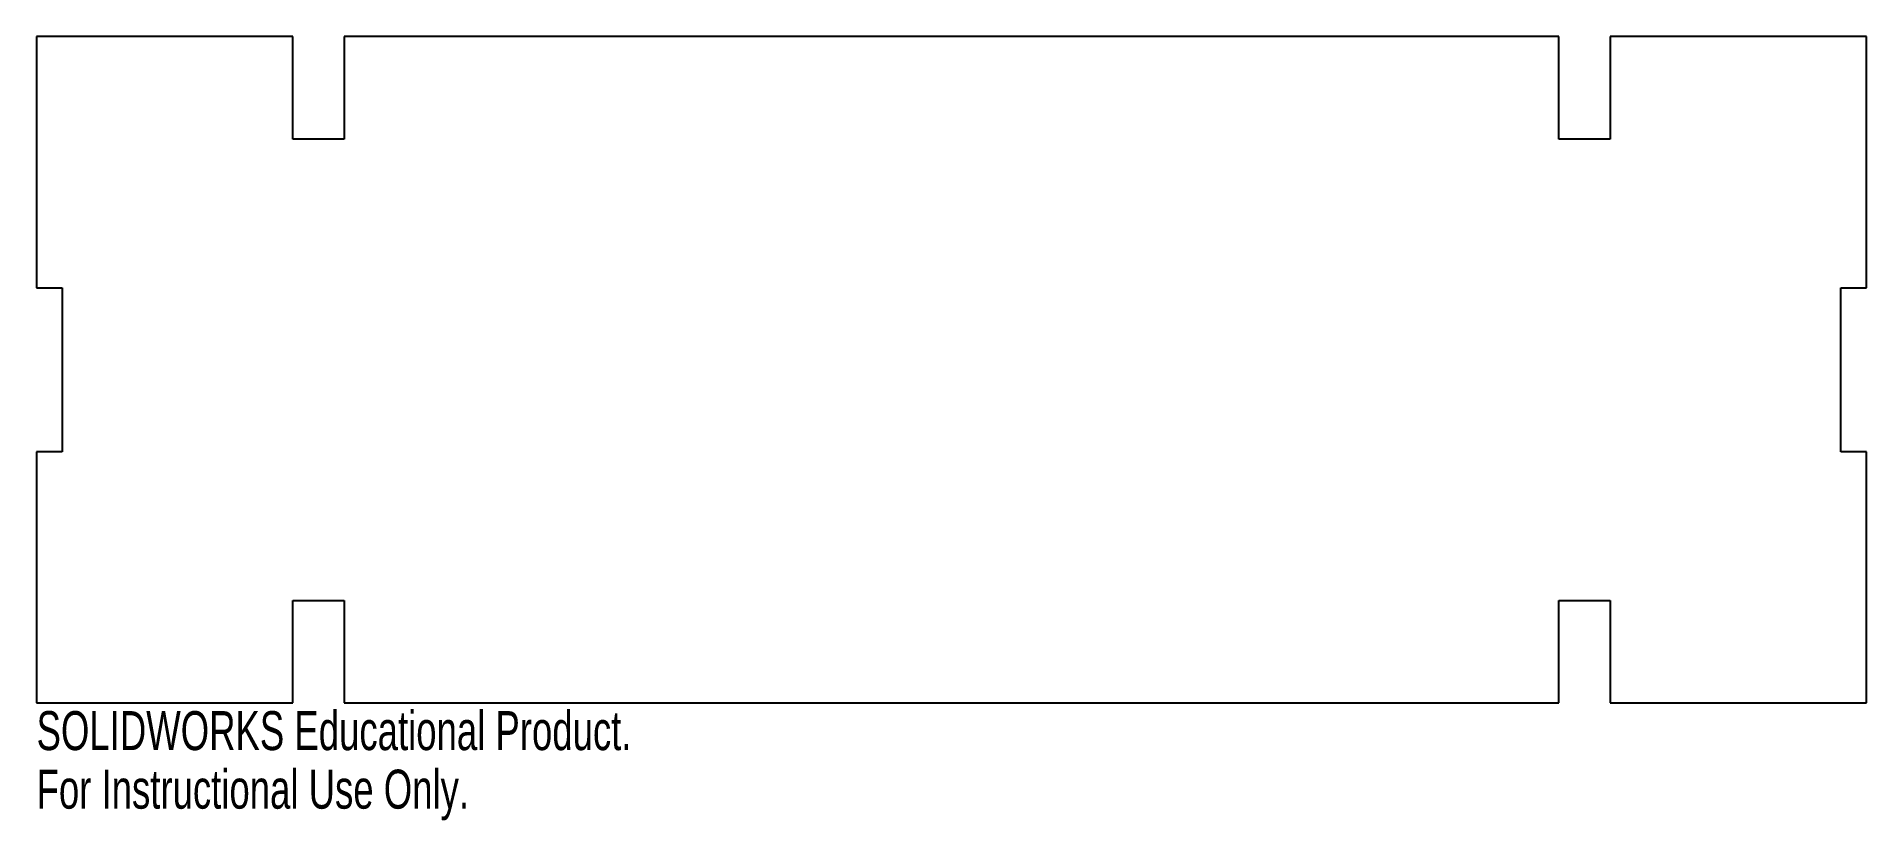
# Model space of a CAD drawing. Header units: inches. Extents: x -8.92 to 0, y -0.57 to 3.25.
import ezdxf

# ---------------------------------------------------------------- set-up
doc = ezdxf.new("R2010")
doc.units = ezdxf.units.IN
doc.header["$MEASUREMENT"] = 0
doc.styles.add('SLDTEXTSTYLE0', font='TXT', dxfattribs={"width": 0.7})

msp = doc.modelspace()

# ---------------------------------------------------------------- linework, layer by layer
at = {"color": 7, "linetype": 'Continuous', "lineweight": 25}
for p, q in [((-7.6725, 3.25), (-8.9225, 3.25)), ((-8.9225, 3.25), (-8.9225, 2.025)), ((-7.6725, 2.75), (-7.6725, 3.25)), ((-7.4225, 3.25), (-7.4225, 2.75)), ((-1.5, 3.25), (-7.4225, 3.25)), ((-1.5, 2.75), (-1.5, 3.25)), ((-1.25, 3.25), (-1.25, 2.75)), ((0, 3.25), (-1.25, 3.25)), ((0, 2.025), (0, 3.25)), ((-7.4225, 2.75), (-7.6725, 2.75)), ((-1.25, 2.75), (-1.5, 2.75)), ((-8.9225, 2.025), (-8.7975, 2.025)), ((-8.7975, 2.025), (-8.7975, 1.225)), ((-0.125, 2.025), (0, 2.025)), ((-0.125, 1.225), (-0.125, 2.025)), ((-8.9225, 1.225), (-8.9225, 0)), ((-8.7975, 1.225), (-8.9225, 1.225)), ((0, 1.225), (-0.125, 1.225)), ((0, 0), (0, 1.225)), ((-7.6725, 0.5), (-7.4225, 0.5)), ((-7.6725, 0), (-7.6725, 0.5)), ((-7.4225, 0.5), (-7.4225, 0)), ((-1.5, 0.5), (-1.25, 0.5)), ((-1.5, 0), (-1.5, 0.5)), ((-1.25, 0.5), (-1.25, 0)), ((-8.9225, 0), (-7.6725, 0)), ((-7.4225, 0), (-1.5, 0)), ((-1.25, 0), (0, 0))]:
    msp.add_line(p, q, dxfattribs=at)

# ---------------------------------------------------------------- texts
at = {"color": 7, "linetype": 'Continuous', "char_height": 0.1903, "attachment_point": 1, "style": 'SLDTEXTSTYLE0'}
for s, insert in [('SOLIDWORKS Educational Product.', (-8.9225, -0.0401)), ('For Instructional Use Only.', (-8.9225, -0.3256))]:
    msp.add_mtext(s, dxfattribs=dict(at, insert=insert))

doc.saveas('drawing.dxf')
